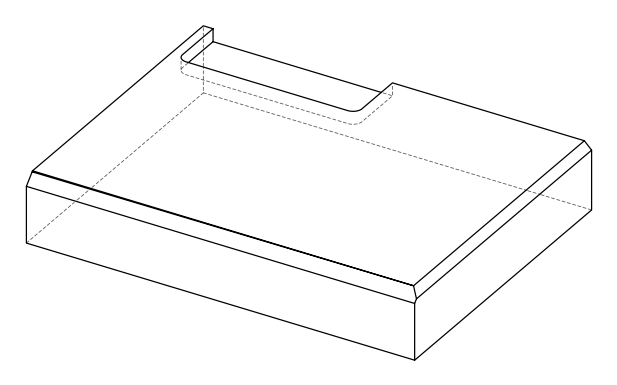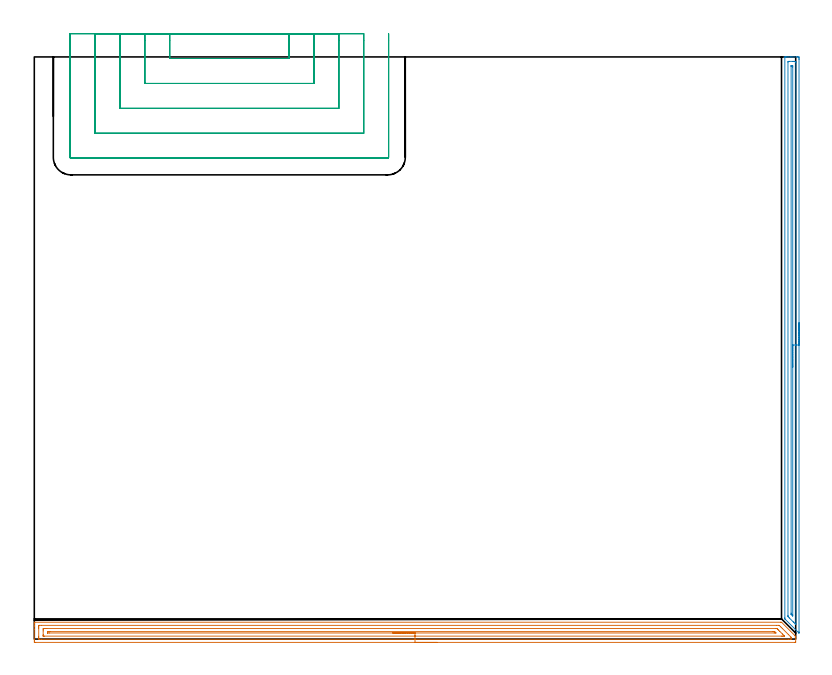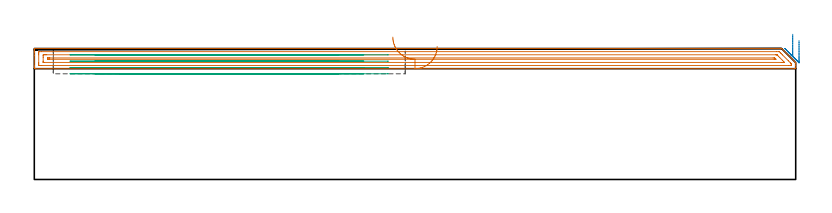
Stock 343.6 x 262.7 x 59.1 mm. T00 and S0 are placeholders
(PLAN: 3 operations, 1 tool changes, 30.7 min)
(1 AREA_MILL | FG_CHAMFER_SURFACE | UGT0205_001 | 11.1 min | 14228 mm3)
(2 AREA_MILL_1 | FG_CHAMFER_SURFACE_1 | UGT0205_001 | 6.33 min | 5240 mm3)
(3 MILL_SLOT | SLOT_PARTIAL_RECTANGULAR | UGT0201_133 | Follow Part, ap 3.75, ae 75% | 13.24 min | 96017 mm3)
(TOOL UGT0205_001 | Chamfer Mill 20 x 3 x 45 deg. | D20 FL50 Z2)
(TOOL UGT0201_133 | Carbide End Mill 15.0 | D15 FL30 Z4)
(OP 1 AREA_MILL)
G17 G21 G94 G90
T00 M6
G54
G17 G0 G90 X181.8 Y-1.5 S1061 M3
G43 Z69.1 H0
Z60.
G94 G1 X181.762 Z59.128 F250.
X181.648 Z58.264
X181.459 Z57.412
X181.197 Z56.58
X180.863 Z55.774
X180.46 Z55.
X179.992 Z54.264
X179.46 Z53.572
X178.871 Z52.929
X178.228 Z52.34
X177.536 Z51.808
X176.8 Z51.34
X176.026 Z50.937
X175.22 Z50.603
X174.388 Z50.341
X173.536 Z50.152
X172.672 Z50.038
X171.8 Z50.
X0.625
X0.076 Y-1.494 Z50.003
X0.008 Y-1.492 Z50.006
X0.004 Y-0.949 Z50.549
X0. Y-0.327 Z51.17
Y4.383 Z55.878
Y5.806 Z57.302
Y6.16 Z57.655
Y6.869 Z58.369
Y7.16 Z58.66
X0.007 Y7.559 Z59.05
X0.01 Y7.597 Z59.088
X0.178 Y7.6 Z59.1
X336.718
X337.195 Y7.598 Z59.087
X337.293 Y7.508 Z59.006
X343.085 Y1.717 Z53.213
X343.528 Y1.273 Z52.772
X343.571 Y1.228 Z52.727
X343.599 Y1.19 Z52.688
X343.6 Y0.829 Z52.327
Y0.741 Z52.24
Y-0.06 Z51.435
Y-1.303 Z50.194
X343.598 Y-1.491 Z50.005
X343.144 Y-1.5 Z50.
X171.8
Y-0.086 Z51.414
X3.333
X2.438 Y-0.085 Z51.415
X2.413 Y-0.084 Z51.416
X2.01 Y-0.06 Z51.44
X2.003 Y0.348 Z51.848
X2.001 Y0.829 Z52.329
X2. Y1.239 Z52.739
Y4.793 Z56.293
X2.001 Y5.271 Z56.771
X2.003 Y5.68 Z57.18
X2.01 Y6.16 Z57.66
X2.389 Y6.184 Z57.684
X2.413 Y6.185 Z57.685
X3.281 Y6.186 Z57.686
X334.904
X335.799 Y6.185 Z57.685
X335.824 Y6.184 Z57.684
X336.178 Y6.16 Z57.66
X336.718 Y5.63 Z57.13
X337.078 Y5.271 Z56.771
X337.612 Y4.739 Z56.239
X340.293 Y2.057 Z53.557
X341.187 Y1.163 Z52.663
X341.519 Y0.829 Z52.329
X341.565 Y0.779 Z52.279
X341.589 Y0.749 Z52.249
X341.592 Y0.725 Z52.225
X341.596 Y0.623 Z52.123
X341.598 Y0.42 Z51.92
X341.59 Y-0.06 Z51.44
X341.211 Y-0.084 Z51.416
X341.187 Y-0.085 Z51.415
X340.319 Y-0.086 Z51.414
X171.8
Y1.328 Z52.828
X4.591 Y1.329 Z52.829
X4.201 Y1.33 Z52.83
X4.071 Y1.333 Z52.833
X4.026 Y1.335 Z52.835
X4.01 Y1.341 Z52.841
X4.007 Y1.385 Z52.885
X4.003 Y1.518 Z53.018
X4.001 Y1.717 Z53.217
X4. Y1.917 Z53.417
Y3.694 Z55.194
X4.002 Y4.383 Z55.883
X4.005 Y4.578 Z56.078
X4.015 Y4.764 Z56.264
X4.201 Y4.767 Z56.267
X4.705 Y4.77 Z56.27
X5.095 Y4.771 Z56.271
X5.598 Y4.772 Z56.272
X334.539 Y4.771 Z56.271
X334.93 Y4.77 Z56.27
X335.06 Y4.768 Z56.268
X335.106 Y4.765 Z56.265
X335.127 Y4.762 Z56.262
X335.146 Y4.746 Z56.246
X335.222 Y4.675 Z56.175
X335.518 Y4.383 Z55.883
X335.824 Y4.077 Z55.577
X336.407 Y3.494 Z54.994
X337.612 Y2.289 Z53.789
X338.181 Y1.717 Z53.217
X338.505 Y1.386 Z52.886
X338.544 Y1.335 Z52.835
X338.505 Y1.334 Z52.834
X338.001 Y1.33 Z52.83
X337.612 Y1.329 Z52.829
X337.109 Y1.328 Z52.828
X171.8
Y2.743 Z54.243
X6.744
X6.126 Y2.748 Z54.248
X6.026 Y2.75 Z54.25
X6.009 Y2.757 Z54.257
X6.006 Y2.78 Z54.28
X6.003 Y2.834 Z54.334
X6.001 Y3.05 Z54.55
X6.003 Y3.266 Z54.766
X6.006 Y3.32 Z54.82
X6.009 Y3.343 Z54.843
X6.026 Y3.35 Z54.85
X6.129 Y3.354 Z54.854
X6.264 Y3.356 Z54.856
X6.882 Y3.357 Z54.857
X7.02
X333.418
X334.036 Y3.351 Z54.851
X334.076 Y3.35 Z54.85
X334.12 Y3.319 Z54.819
X334.214 Y3.23 Z54.73
X334.399 Y3.049 Z54.549
X334.578 Y2.867 Z54.367
X334.664 Y2.775 Z54.275
X334.683 Y2.749 Z54.249
X333.898 Y2.743 Z54.243
X171.8
X170.928 Z54.281
X170.064 Z54.395
X169.212 Z54.583
X168.38 Z54.846
X167.574 Z55.18
X166.8 Z55.582
X166.064 Z56.051
X165.372 Z56.582
X164.729 Z57.172
X164.14 Z57.815
X163.608 Z58.507
X163.14 Z59.243
X162.737 Z60.016
X162.403 Z60.822
X162.141 Z61.654
X161.952 Z62.506
X161.838 Z63.371
X161.8 Z64.243
G0 Z69.1
M5
M2
(OP 2 AREA_MILL_1)
G17 G21 G94 G90
T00 M6
G54
G17 G0 G90 X345.1 Y142.7 S1061 M3
G43 Z69.1 H0
Z62.7
G94 G1 Y142.662 Z61.828 F250.
Y142.548 Z60.964
Y142.359 Z60.112
Y142.097 Z59.28
Y141.763 Z58.474
Y141.36 Z57.7
Y140.892 Z56.964
Y140.36 Z56.272
Y139.771 Z55.629
Y139.128 Z55.04
Y138.436 Z54.508
Y137.7 Z54.04
Y136.926 Z53.637
Y136.12 Z53.303
Y135.288 Z53.041
Y134.436 Z52.852
Y133.572 Z52.738
Y132.7 Z52.7
Y3.211
X345.099 Y2.858 Z52.701
X345.098 Y2.812 Z52.702
X345.091 Y2.712 Z52.705
X345.007 Y2.794 Z52.791
X344.941 Y2.858 Z52.857
X338.91 Y8.89 Z58.889
X338.763 Y9.039 Z59.036
X338.706 Y9.099 Z59.092
X338.7 Y9.551 Z59.1
Y262.542
X338.702 Y262.691 Z59.088
X338.733 Y262.7 Z59.058
X339.081 Z58.718
X339.495 Z58.304
X340.125 Z57.67
X341.327 Z56.47
X341.897 Z55.897
X344.276 Z53.52
X344.563 Y262.698 Z53.233
X345.091 Y262.692 Z52.705
X345.094 Y262.63 Z52.703
X345.099 Y262.096 Z52.701
X345.1 Y261.555 Z52.7
Y132.7
X343.686 Z54.114
X343.685 Y6.864 Z54.115
X343.675 Y6.587 Z54.125
X343.379 Y6.874 Z54.421
X342.788 Y7.462 Z55.012
X342.483 Y7.766 Z55.317
X340.7 Y9.551 Z57.1
X340.125 Y10.137 Z57.675
X340.115 Y10.444 Z57.685
X340.114 Y10.454 Z57.686
Y260.321
X340.125 Y260.69 Z57.675
X340.627 Y260.698 Z57.173
X342.4 Y260.7 Z55.4
X342.788 Y260.699 Z55.012
X343.29 Y260.697 Z54.51
X343.675 Y260.69 Z54.125
X343.685 Y260.311 Z54.115
X343.686 Y260.3 Z54.114
Y132.7
X342.272 Z55.528
X342.271 Y10.963 Z55.529
X342.268 Y10.444 Z55.532
X342.267 Y10.443 Z55.533
X342.259 Y10.444 Z55.541
X341.9 Y10.801 Z55.9
X341.634 Y11.07 Z56.166
X341.568 Y11.139 Z56.232
X341.538 Y11.173 Z56.262
X341.535 Y11.213 Z56.265
X341.532 Y11.336 Z56.268
X341.529 Y11.709 Z56.271
Y258.526
X341.53 Y258.619 Z56.27
X341.533 Y258.665 Z56.267
X341.534 Y258.682 Z56.266
X341.555 Y258.69 Z56.245
X341.729 Y258.698 Z56.071
X341.9 Z55.9
X342.073 Y258.696 Z55.727
X342.188 Y258.692 Z55.612
X342.265 Y258.686 Z55.535
X342.267 Y258.65 Z55.533
X342.269 Y258.526 Z55.531
X342.271 Y258.153 Z55.529
X342.272 Y132.7 Z55.528
Y131.828 Z55.567
Y130.964 Z55.68
Y130.112 Z55.869
Y129.28 Z56.132
Y128.474 Z56.465
Y127.7 Z56.868
Y126.964 Z57.337
Y126.272 Z57.868
Y125.629 Z58.457
Y125.04 Z59.101
Y124.508 Z59.793
Y124.04 Z60.528
Y123.637 Z61.302
Y123.303 Z62.108
Y123.041 Z62.94
Y122.852 Z63.792
Y122.738 Z64.657
Y122.7 Z65.528
G0 Z69.1
M5
M2
(OP 3 MILL_SLOT)
G17 G21 G94 G90
T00 M6
G54
G17 G0 G90 X61.1 Y273.2 S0 M3
G43 Z69.1 H0
Z56.25
G94 G1 Y270.2 F250.
Y262. F500.
X114.9
Y270.2
Y273.2 F250.
X49.85
Y270.2
Y250.75 F500.
X126.15
Y270.2
Y273.2 F250.
X38.6
Y270.2
Y239.5 F500.
X137.4
Y270.2
Y273.2 F250.
X27.35
Y270.2
Y228.25 F500.
X148.65
Y270.2
Y273.2 F250.
X16.1
Y270.2
Y217.4 F500.
G3 X16.5 Y217. R0.4
G1 X159.5
G3 X159.9 Y217.4 R0.4
G1 Y270.2
Y273.2 F250.
G0 X61.1 Z53.4
G1 Y270.2
Y262. F500.
X114.9
Y270.2
Y273.2 F250.
X49.85
Y270.2
Y250.75 F500.
X126.15
Y270.2
Y273.2 F250.
X38.6
Y270.2
Y239.5 F500.
X137.4
Y270.2
Y273.2 F250.
X27.35
Y270.2
Y228.25 F500.
X148.65
Y270.2
Y273.2 F250.
X16.1
Y270.2
Y217.4 F500.
G3 X16.5 Y217. R0.4
G1 X159.5
G3 X159.9 Y217.4 R0.4
G1 Y270.2
Y273.2 F250.
G0 X61.1 Z50.55
G1 Y270.2
Y262. F500.
X114.9
Y270.2
Y273.2 F250.
X49.85
Y270.2
Y250.75 F500.
X126.15
Y270.2
Y273.2 F250.
X38.6
Y270.2
Y239.5 F500.
X137.4
Y270.2
Y273.2 F250.
X27.35
Y270.2
Y228.25 F500.
X148.65
Y270.2
Y273.2 F250.
X16.1
Y270.2
Y217.4 F500.
G3 X16.5 Y217. R0.4
G1 X159.5
G3 X159.9 Y217.4 R0.4
G1 Y270.2
Y273.2 F250.
G0 X61.1 Z47.7
G1 Y270.2
Y262. F500.
X114.9
Y270.2
Y273.2 F250.
X49.85
Y270.2
Y250.75 F500.
X126.15
Y270.2
Y273.2 F250.
X38.6
Y270.2
Y239.5 F500.
X137.4
Y270.2
Y273.2 F250.
X27.35
Y270.2
Y228.25 F500.
X148.65
Y270.2
Y273.2 F250.
X16.1
Y270.2
Y217.4 F500.
G3 X16.5 Y217. R0.4
G1 X159.5
G3 X159.9 Y217.4 R0.4
G1 Y270.2
Y273.2 F250.
G0 Z69.1
M5
M2
